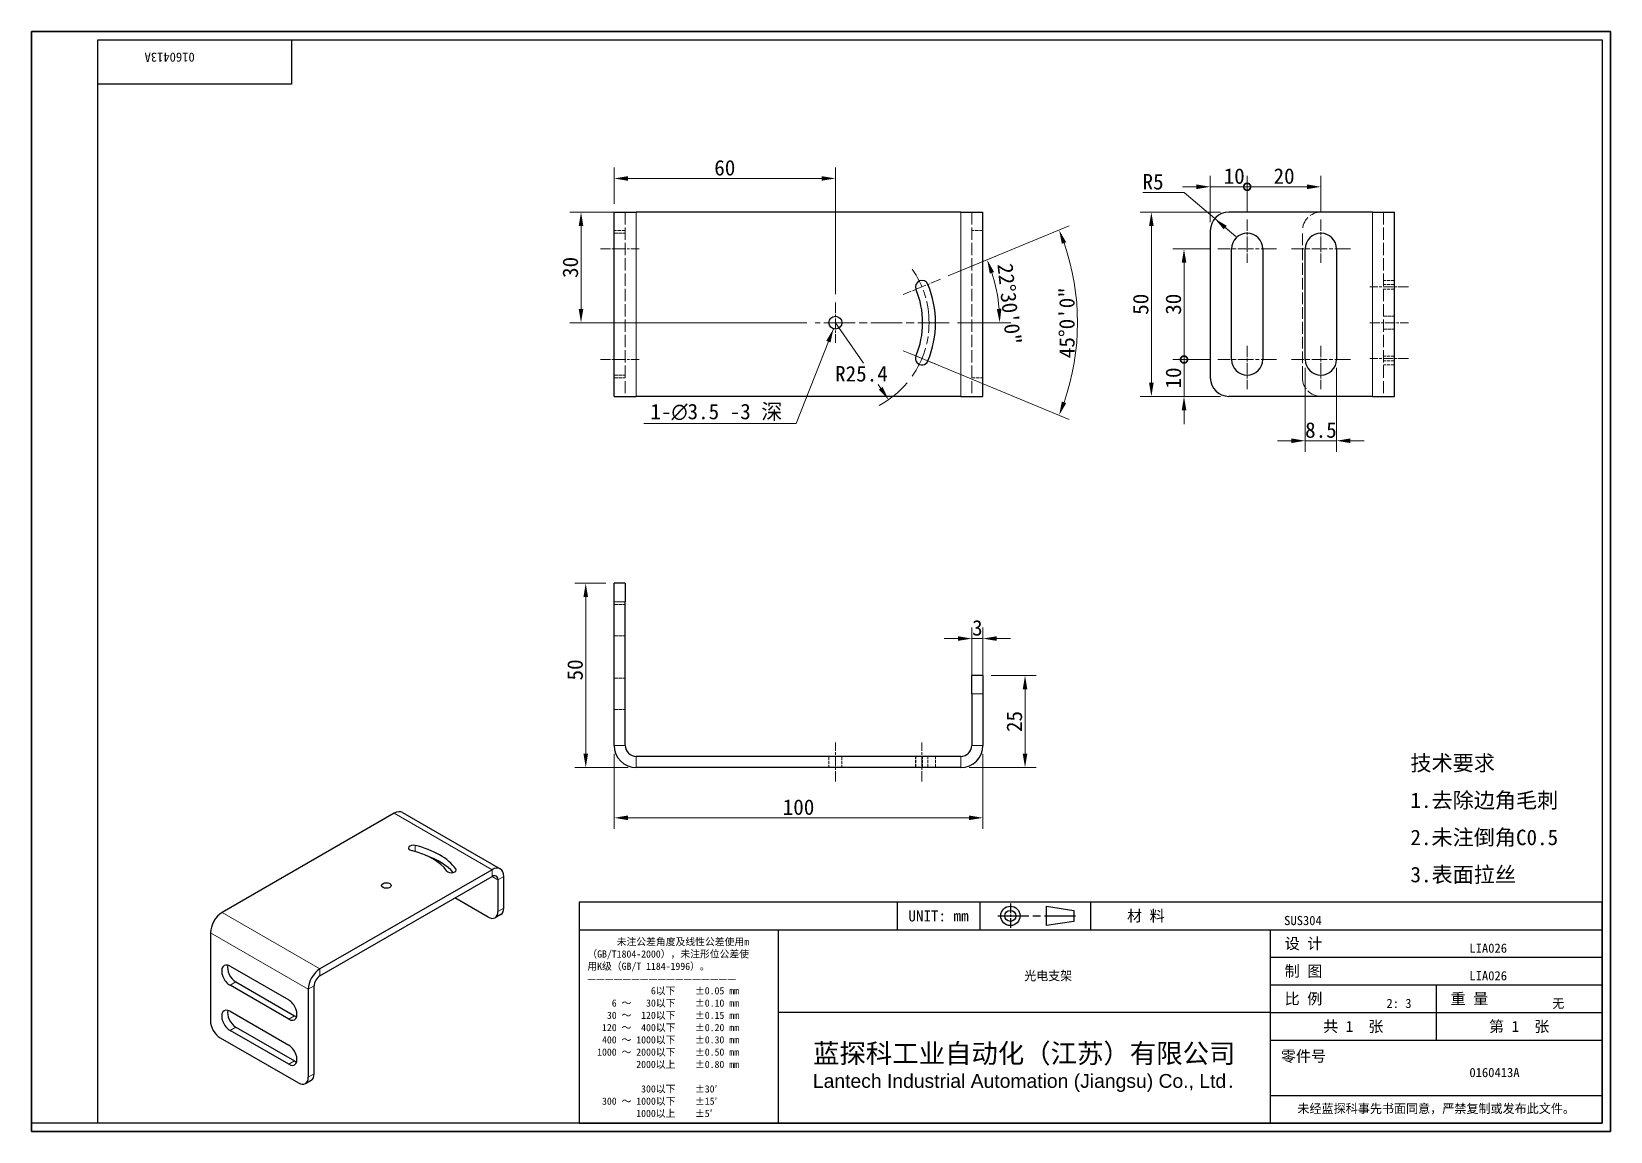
# Model space of a CAD drawing. Header units: millimetres. Extents: x 9 to 437, y 8 to 307.
import ezdxf
from ezdxf.enums import TextEntityAlignment as Align

# ---------------------------------------------------------------- set-up
doc = ezdxf.new("R2018")
doc.units = ezdxf.units.MM
doc.header["$LTSCALE"] = 1.5
doc.linetypes.add('CHAIN', pattern=[0.3543, 0.2362, -0.0295, 0.0591, -0.0295])
doc.linetypes.add('DASHED', pattern=[0.2067, 0.1654, -0.0413])
for name, color, linetype, lineweight in [('1', 7, 'Continuous', 18), ('可见 (ISO)', 7, 'Continuous', 25), ('可见窄的 (ISO)', 7, 'Continuous', 18), ('图框 (ISO)', 7, 'Continuous', 35), ('标题 (ISO)', 7, 'Continuous', 25)]:
    doc.layers.add(name, color=color, linetype=linetype, lineweight=lineweight)
for name, color, linetype, lineweight, true_color in [('中心标记 (ISO)', 1, 'CHAIN', 18, 0xff0000), ('中心线 (ISO)', 1, 'CHAIN', 18, 0xff0000), ('尺寸 (ISO)', 7, 'Continuous', 18, 0x008000), ('符号 (ISO)', 7, 'Continuous', 18, 0x008000), ('隐藏 (ISO)', 5, 'DASHED', 18, 0x0000ff), ('隐藏窄的 (ISO)', 5, 'DASHED', 18, 0x0000ff)]:
    doc.layers.add(name, color=color, linetype=linetype, lineweight=lineweight, true_color=true_color)
doc.styles.get("Standard").update_dxf_attribs({"font": 'simfang.ttf'})
doc.styles.add('文本样式164', font='SimSun.ttf')
doc.styles.add('最新国标', font='simfang.ttf')
doc.styles.add('注释文本 (ISO)', font='simfang.ttf')
doc.dimstyles.new('默认 (GB)', dxfattribs={"dimscale": 1.5, "dimtxt": 2.8, "dimasz": 2.5, "dimexe": 2, "dimexo": 1.5, "dimgap": 0.5, "dimtad": 1, "dimtoh": 1, "dimdsep": 46, "dimtxsty": '最新国标', "dimcen": 0.09, "dimdle": 10, "dimclrd": 256, "dimclre": 256, "dimclrt": 256, "dimaunit": 1, "dimadec": 3, "dimazin": 2, "dimtfac": 0.535714, "dimtdec": 3, "dimtmove": 0, "dimatfit": 3, "dimfxl": 0, "dimtolj": 1, "dimlwd": -1, "dimlwe": -1, "dimarcsym": 0})
doc.dimstyles.new('默认 (GB)$7', dxfattribs={"dimscale": 1.5, "dimtxt": 2.8, "dimasz": 2.5, "dimexe": 2, "dimexo": 1.5, "dimgap": 0.5, "dimtad": 1, "dimtoh": 1, "dimdsep": 46, "dimtxsty": '最新国标', "dimcen": 0.09, "dimdle": 10, "dimclrd": 256, "dimclre": 256, "dimclrt": 256, "dimaunit": 1, "dimadec": 3, "dimazin": 2, "dimtfac": 0.535714, "dimtdec": 3, "dimtmove": 0, "dimatfit": 3, "dimfxl": 0, "dimtolj": 1, "dimlwd": -1, "dimlwe": -1, "dimarcsym": 0})

# ---------------------------------------------------------------- blocks, each defined once
blk = doc.blocks.new('图框 最新国标')
at = {"layer": '图框 (ISO)'}
for p, q in [((6, 7), (6, 204.5)), ((6, 204.5), (291.5, 204.5)), ((291.5, 204.5), (291.5, 5.5)), ((6, 7), (6, 5.5)), ((6, 7), (6, 5.5)), ((291.5, 5.5), (6, 5.5))]:
    blk.add_line(p, q, dxfattribs=at)
at = {"layer": '图框 (ISO)', "color": 7, "linetype": 'Continuous', "lineweight": 25}
for p, q in [((18, 203), (290, 203)), ((18, 7), (18, 203)), ((18, 203), (290, 203)), ((53, 203), (53, 195)), ((290, 203), (290, 7)), ((290, 203), (290, 7)), ((53, 195), (18, 195)), ((290, 7), (6, 7)), ((290, 7), (18, 7))]:
    blk.add_line(p, q, dxfattribs=at)
at = {"layer": '图框 (ISO)', "lineweight": 30}
blk.add_attdef('零件代号', text='', height=2.5, rotation=180, dxfattribs=at).set_placement((35.5, 199), align=Align.MIDDLE_CENTER)
blk = doc.blocks.new('标题栏 最新国标')
at = {"layer": '标题 (ISO)'}
for p, q in [((381.98, -183.84), (196.98, -183.84)), ((196.98, -183.84), (196.98, -223.84)), ((254.48, -183.84), (254.48, -188.84)), ((269.48, -183.84), (269.48, -188.84)), ((281.48, -188.09), (281.48, -184.59)), ((281.48, -184.59), (286.48, -185.34)), ((286.48, -185.34), (286.48, -187.34)), ((289.48, -183.84), (289.48, -188.84)), ((381.98, -223.84), (381.98, -183.84)), ((383.48, -183.84), (383.48, -225.34)), ((286.48, -187.34), (281.48, -188.09)), ((196.98, -188.84), (381.98, -188.84)), ((232.98, -188.84), (232.98, -223.84)), ((321.98, -188.84), (321.98, -223.84)), ((321.98, -193.84), (381.98, -193.84)), ((321.98, -198.84), (381.98, -198.84)), ((351.98, -198.84), (351.98, -208.84)), ((321.98, -203.84), (232.98, -203.84)), ((321.98, -203.84), (381.98, -203.84)), ((321.98, -208.84), (381.98, -208.84)), ((321.98, -218.84), (381.98, -218.84)), ((196.98, -223.84), (381.98, -223.84)), ((383.48, -225.34), (196.98, -225.34))]:
    blk.add_line(p, q, dxfattribs=at)
at = {"layer": '标题 (ISO)', "linetype": 'CHAIN', "ltscale": 5.000333}
blk.add_line((274.98, -184.09), (274.98, -188.59), dxfattribs=at)
at = {"layer": '标题 (ISO)', "linetype": 'CHAIN', "ltscale": 15.834605}
blk.add_line((272.73, -186.34), (286.98, -186.34), dxfattribs=at)
at = {"layer": '标题 (ISO)'}
for radius in [1.75, 1]:
    blk.add_circle((274.98, -186.34), radius, dxfattribs=at)
at = {"layer": '1', "style": '文本样式164'}
for s, p in [('UNIT: mm', (261.98, -186.34)), ('材 料', (299.48, -186.34)), ('设 计', (327.98, -191.34)), ('制 图', (327.98, -196.34)), ('比 例', (327.98, -201.34)), ('重 量', (357.98, -201.34)), ('共 1  张', (336.98, -206.34)), ('第 1  张', (366.98, -206.34))]:
    blk.add_text(s, height=2, dxfattribs=at).set_placement(p, align=Align.MIDDLE_CENTER)
at = {"layer": '标题 (ISO)', "style": '注释文本 (ISO)'}
for s, insert, char_height, attachment_point, line_spacing_factor in [('\\fSimSun|b0|i0;{\\H1.3000;      未注公差角度及线性公差使用m\\P}\\fSimSun|b0|i0;{\\H1.3000;（GB/T1804-2000），未注形位公差使\\P}\\fSimSun|b0|i0;{\\H1.3000;用K级（GB/T 1184-1996）。\\P}\\fSimSun|b0|i0;{\\H1.3000;—————————————————\\P}\\fSimSun|b0|i0;{\\H1.3000;             6以下    ±0.05 mm\\P}\\fSimSun|b0|i0;{\\H1.3000;     6 ～   30以下    ±0.10 mm\\P}\\fSimSun|b0|i0;{\\H1.3000;    30 ～  120以下    ±0.15 mm\\P}\\fSimSun|b0|i0;{\\H1.3000;   120 ～  400以下    ±0.20 mm\\P}\\fSimSun|b0|i0;{\\H1.3000;   400 ～ 1000以下    ±0.30 mm\\P}\\fSimSun|b0|i0;{\\H1.3000;  1000 ～ 2000以下    ±0.50 mm\\P}\\fSimSun|b0|i0;{\\H1.3000;          2000以上    ±0.80 mm\\P}\\fSimSun|b0|i0;{\\H1.3000;\\P}\\fSimSun|b0|i0;{\\H1.3000;           300以下    ±30′\\P}\\fSimSun|b0|i0;{\\H1.3000;   300 ～ 1000以下    ±15′\\P}\\fSimSun|b0|i0;{\\H1.3000;          1000以上    ±5′}', (198.48, -206.63), 1.3, 4, 1.023913), ('\\pxsm0.94;\\fMicrosoft YaHei|b0|i0;{\\H3.5000;蓝探科工业自动化（江苏）有限公司\\P}\\fArial|b0|i0;{\\H2.5000;Lantech Industrial Automation (Jiangsu) Co., Ltd}\\fFangSong|b0|i0;{\\H2.5000;.}', (277.48, -213.84), 2, 5, 0.978695)]:
    blk.add_mtext(s, dxfattribs=dict(at, insert=insert, char_height=char_height, attachment_point=attachment_point, line_spacing_factor=line_spacing_factor))
at = {"layer": '标题 (ISO)', "attachment_point": 5, "style": '注释文本 (ISO)'}
for s, insert, char_height in [('\\fFangSong|b0|i0;零件号', (327.98, -211.84), 2), ('\\fSimSun|b0|i0;{\\H1.6000;未经蓝探科事先书面同意，严禁复制或发布此文件。}', (351.98, -221.34), 1.6)]:
    blk.add_mtext(s, dxfattribs=dict(at, insert=insert, char_height=char_height))
at = {"layer": '标题 (ISO)', "lineweight": 30, "flags": 104}
for tag, height, p in [('材料', 2, (324.48, -186.34)), ('设计人', 2, (357.98, -191.34)), ('库存编号', 3.5, (277.48, -196.34)), ('设计人', 2, (357.98, -196.34)), ('视图比例', 2, (342.98, -201.34)), ('质量\\P3;', 2, (372.98, -201.34)), ('零件代号', 3.5, (357.98, -213.84))]:
    blk.add_attdef(tag, text='', height=height, dxfattribs=at).set_placement(p, align=Align.MIDDLE_CENTER)
blk = doc.blocks.new('*D5')
at = {"layer": 'Defpoints', "color": 0, "transparency": 16777216}
for p in [(167.03, 113.01), (267.03, 113.01), (267.03, 93.36)]:
    blk.add_point(p, dxfattribs=at)
at = {"layer": '尺寸 (ISO)', "color": 116, "true_color": 0x00803f, "transparency": 16777216}
for p, q in [((167.03, 110.76), (167.03, 90.36)), ((267.03, 110.76), (267.03, 90.36)), ((170.78, 93.36), (263.28, 93.36))]:
    blk.add_line(p, q, dxfattribs=at)
for points in [[(170.78, 93.99), (170.78, 92.74), (167.03, 93.36)], [(263.28, 93.99), (263.28, 92.74), (267.03, 93.36)]]:
    blk.add_solid(points, dxfattribs=at)
at = {"layer": '尺寸 (ISO)', "transparency": 16777216, "insert": (217.03, 96.24), "char_height": 4.2, "attachment_point": 5, "style": '最新国标'}
blk.add_mtext('\\A1;100', dxfattribs=at)
blk = doc.blocks.new('*D6')
at = {"layer": 'Defpoints', "color": 0, "transparency": 16777216}
for p in [(159.31, 157.01), (167.03, 157.01), (173.03, 107.01)]:
    blk.add_point(p, dxfattribs=at)
at = {"layer": '尺寸 (ISO)', "color": 116, "true_color": 0x00803f, "transparency": 16777216}
for p, q in [((164.78, 157.01), (156.31, 157.01)), ((159.31, 110.76), (159.31, 153.26)), ((170.78, 107.01), (156.31, 107.01))]:
    blk.add_line(p, q, dxfattribs=at)
for points in [[(158.69, 153.26), (159.94, 153.26), (159.31, 157.01)], [(158.69, 110.76), (159.94, 110.76), (159.31, 107.01)]]:
    blk.add_solid(points, dxfattribs=at)
at = {"layer": '尺寸 (ISO)', "transparency": 16777216, "insert": (156.44, 133.51), "char_height": 4.2, "attachment_point": 5, "rotation": 90, "style": '最新国标'}
blk.add_mtext('\\A1;50', dxfattribs=at)
blk = doc.blocks.new('*D7')
at = {"layer": 'Defpoints', "color": 0, "transparency": 16777216}
for p in [(267.03, 132.01), (261.03, 107.01), (278.47, 107.01)]:
    blk.add_point(p, dxfattribs=at)
at = {"layer": '尺寸 (ISO)', "color": 116, "true_color": 0x00803f, "transparency": 16777216}
for p, q in [((269.28, 132.01), (281.47, 132.01)), ((278.47, 128.26), (278.47, 110.76)), ((263.28, 107.01), (281.47, 107.01))]:
    blk.add_line(p, q, dxfattribs=at)
for points in [[(277.84, 128.26), (279.09, 128.26), (278.47, 132.01)], [(277.84, 110.76), (279.09, 110.76), (278.47, 107.01)]]:
    blk.add_solid(points, dxfattribs=at)
at = {"layer": '尺寸 (ISO)', "transparency": 16777216, "insert": (275.59, 119.51), "char_height": 4.2, "attachment_point": 5, "rotation": 90, "style": '最新国标'}
blk.add_mtext('\\A1;25', dxfattribs=at)
blk = doc.blocks.new('*D8')
at = {"layer": 'Defpoints', "color": 0, "transparency": 16777216}
for p in [(267.03, 142.01), (264.03, 127.01), (267.03, 127.01)]:
    blk.add_point(p, dxfattribs=at)
at = {"layer": '尺寸 (ISO)', "color": 116, "true_color": 0x00803f, "transparency": 16777216}
for p, q in [((260.28, 142.01), (256.53, 142.01)), ((264.03, 129.26), (264.03, 145.01)), ((264.03, 142.01), (267.03, 142.01)), ((267.03, 129.26), (267.03, 145.01)), ((270.78, 142.01), (274.53, 142.01))]:
    blk.add_line(p, q, dxfattribs=at)
for points in [[(260.28, 142.64), (260.28, 141.39), (264.03, 142.01)], [(270.78, 142.64), (270.78, 141.39), (267.03, 142.01)]]:
    blk.add_solid(points, dxfattribs=at)
at = {"layer": '尺寸 (ISO)', "transparency": 16777216, "insert": (265.53, 144.89), "char_height": 4.2, "attachment_point": 5, "style": '最新国标'}
blk.add_mtext('\\A1;3', dxfattribs=at)
blk = doc.blocks.new('*D9')
at = {"layer": 'Defpoints', "color": 0, "transparency": 16777216}
for p in [(312.73, 257.74), (333.72, 257.74), (333.72, 207.74)]:
    blk.add_point(p, dxfattribs=at)
at = {"layer": '尺寸 (ISO)', "color": 116, "true_color": 0x00803f, "transparency": 16777216}
for p, q in [((331.47, 257.74), (309.73, 257.74)), ((312.73, 211.49), (312.73, 253.99)), ((331.47, 207.74), (309.73, 207.74))]:
    blk.add_line(p, q, dxfattribs=at)
for points in [[(312.11, 253.99), (313.36, 253.99), (312.73, 257.74)], [(312.11, 211.49), (313.36, 211.49), (312.73, 207.74)]]:
    blk.add_solid(points, dxfattribs=at)
at = {"layer": '尺寸 (ISO)', "transparency": 16777216, "insert": (309.86, 232.74), "char_height": 4.2, "attachment_point": 5, "rotation": 90, "style": '最新国标'}
blk.add_mtext('\\A1;50', dxfattribs=at)
blk = doc.blocks.new('_DotSmall')
at = {"color": 0, "linetype": 'ByBlock', "const_width": 0.5}
blk.add_lwpolyline([(-0.0625, 0, 1), (0.0625, 0, 1)], format="xyb", close=True, dxfattribs=at)
blk = doc.blocks.new('*D10')
at = {"layer": 'Defpoints', "color": 0, "transparency": 16777216}
for p in [(321.59, 217.74), (330.72, 217.74), (333.72, 207.74)]:
    blk.add_point(p, dxfattribs=at)
at = {"layer": '尺寸 (ISO)', "color": 116, "true_color": 0x00803f, "transparency": 16777216}
for p, q in [((328.47, 217.74), (318.59, 217.74)), ((321.59, 211.49), (321.59, 217.74)), ((321.59, 207.74), (321.59, 211.49)), ((331.47, 207.74), (318.59, 207.74)), ((321.59, 203.99), (321.59, 200.24))]:
    blk.add_line(p, q, dxfattribs=at)
blk.add_solid([(320.97, 203.99), (322.22, 203.99), (321.59, 207.74)], dxfattribs=at)
at = {"layer": '尺寸 (ISO)', "color": 116, "true_color": 0x00803f, "transparency": 16777216, "xscale": 3.75, "yscale": 3.75, "zscale": 3.75, "rotation": 270}
blk.add_blockref('_DotSmall', (321.59, 217.74), dxfattribs=at)
at = {"layer": '尺寸 (ISO)', "transparency": 16777216, "insert": (318.72, 212.73), "char_height": 4.2, "attachment_point": 5, "rotation": 90, "style": '最新国标'}
blk.add_mtext('\\A1;10', dxfattribs=at)
blk = doc.blocks.new('*D12')
at = {"layer": 'Defpoints', "color": 0, "transparency": 16777216}
for p in [(321.59, 247.74), (330.72, 247.74), (330.72, 217.74)]:
    blk.add_point(p, dxfattribs=at)
at = {"layer": '尺寸 (ISO)', "color": 116, "true_color": 0x00803f, "transparency": 16777216}
for p, q in [((328.47, 247.74), (318.59, 247.74)), ((321.59, 217.74), (321.59, 243.99)), ((328.47, 217.74), (318.59, 217.74))]:
    blk.add_line(p, q, dxfattribs=at)
blk.add_solid([(320.97, 243.99), (322.22, 243.99), (321.59, 247.74)], dxfattribs=at)
at = {"layer": '尺寸 (ISO)', "color": 116, "true_color": 0x00803f, "transparency": 16777216, "xscale": 3.75, "yscale": 3.75, "zscale": 3.75, "rotation": 270}
blk.add_blockref('_DotSmall', (321.59, 217.74), dxfattribs=at)
at = {"layer": '尺寸 (ISO)', "transparency": 16777216, "insert": (318.72, 232.74), "char_height": 4.2, "attachment_point": 5, "rotation": 90, "style": '最新国标'}
blk.add_mtext('\\A1;30', dxfattribs=at)
blk = doc.blocks.new('*D13')
at = {"layer": 'Defpoints', "color": 0, "transparency": 16777216}
for p in [(338.72, 264.62), (328.72, 252.74), (338.72, 255.74)]:
    blk.add_point(p, dxfattribs=at)
at = {"layer": '尺寸 (ISO)', "color": 116, "true_color": 0x00803f, "transparency": 16777216}
for p, q in [((328.72, 254.99), (328.72, 267.62)), ((338.72, 257.99), (338.72, 267.62)), ((324.97, 264.62), (321.22, 264.62)), ((328.72, 264.62), (332.47, 264.62)), ((332.47, 264.62), (338.72, 264.62))]:
    blk.add_line(p, q, dxfattribs=at)
blk.add_solid([(324.97, 265.25), (324.97, 264), (328.72, 264.62)], dxfattribs=at)
at = {"layer": '尺寸 (ISO)', "color": 116, "true_color": 0x00803f, "transparency": 16777216, "xscale": 3.75, "yscale": 3.75, "zscale": 3.75, "rotation": 180}
blk.add_blockref('_DotSmall', (338.72, 264.62), dxfattribs=at)
at = {"layer": '尺寸 (ISO)', "transparency": 16777216, "insert": (335.2, 267.5), "char_height": 4.2, "attachment_point": 5, "style": '最新国标'}
blk.add_mtext('\\A1;10', dxfattribs=at)
blk = doc.blocks.new('*D14')
at = {"layer": 'Defpoints', "color": 0, "transparency": 16777216}
for p in [(358.72, 264.62), (338.72, 255.74), (358.72, 255.74)]:
    blk.add_point(p, dxfattribs=at)
at = {"layer": '尺寸 (ISO)', "color": 116, "true_color": 0x00803f, "transparency": 16777216}
for p, q in [((338.72, 257.99), (338.72, 267.62)), ((358.72, 257.99), (358.72, 267.62)), ((338.72, 264.62), (354.97, 264.62))]:
    blk.add_line(p, q, dxfattribs=at)
blk.add_solid([(354.97, 265.25), (354.97, 264), (358.72, 264.62)], dxfattribs=at)
at = {"layer": '尺寸 (ISO)', "color": 116, "true_color": 0x00803f, "transparency": 16777216, "xscale": 3.75, "yscale": 3.75, "zscale": 3.75, "rotation": 180}
blk.add_blockref('_DotSmall', (338.72, 264.62), dxfattribs=at)
at = {"layer": '尺寸 (ISO)', "transparency": 16777216, "insert": (348.73, 267.5), "char_height": 4.2, "attachment_point": 5, "style": '最新国标'}
blk.add_mtext('\\A1;20', dxfattribs=at)
blk = doc.blocks.new('*D15')
at = {"layer": 'Defpoints', "color": 0, "transparency": 16777216}
for p in [(354.47, 217.74), (362.97, 217.74), (362.97, 195.7)]:
    blk.add_point(p, dxfattribs=at)
at = {"layer": '尺寸 (ISO)', "color": 116, "true_color": 0x00803f, "transparency": 16777216}
for p, q in [((354.47, 215.49), (354.47, 192.7)), ((362.97, 215.49), (362.97, 192.7)), ((350.72, 195.7), (346.97, 195.7)), ((354.47, 195.7), (362.97, 195.7)), ((366.72, 195.7), (370.47, 195.7))]:
    blk.add_line(p, q, dxfattribs=at)
for points in [[(350.72, 196.32), (350.72, 195.07), (354.47, 195.7)], [(366.72, 196.32), (366.72, 195.07), (362.97, 195.7)]]:
    blk.add_solid(points, dxfattribs=at)
at = {"layer": '尺寸 (ISO)', "transparency": 16777216, "insert": (358.72, 198.58), "char_height": 4.2, "attachment_point": 5, "style": '最新国标'}
blk.add_mtext('\\A1;8.5', dxfattribs=at)
blk = doc.blocks.new('*D16')
at = {"layer": 'Defpoints', "color": 0, "transparency": 16777216}
for p in [(227.03, 266.88), (167.03, 257.74), (227.03, 233.24)]:
    blk.add_point(p, dxfattribs=at)
at = {"layer": '尺寸 (ISO)', "color": 116, "true_color": 0x00803f, "transparency": 16777216}
for p, q in [((167.03, 259.99), (167.03, 269.88)), ((227.03, 235.49), (227.03, 269.88)), ((170.78, 266.88), (223.28, 266.88))]:
    blk.add_line(p, q, dxfattribs=at)
for points in [[(170.78, 267.51), (170.78, 266.26), (167.03, 266.88)], [(223.28, 267.51), (223.28, 266.26), (227.03, 266.88)]]:
    blk.add_solid(points, dxfattribs=at)
at = {"layer": '尺寸 (ISO)', "transparency": 16777216, "insert": (197.03, 269.76), "char_height": 4.2, "attachment_point": 5, "style": '最新国标'}
blk.add_mtext('\\A1;60', dxfattribs=at)
blk = doc.blocks.new('*D17')
at = {"layer": 'Defpoints', "color": 0, "transparency": 16777216}
for p in [(255.58, 239.57), (227.03, 227.74), (245.42, 220.13), (292.15, 219.17)]:
    blk.add_point(p, dxfattribs=at)
at = {"layer": '尺寸 (ISO)', "color": 116, "true_color": 0x00803f, "transparency": 16777216}
for p, q in [((257.66, 240.43), (290.48, 254.02)), ((247.5, 219.27), (290.48, 201.46))]:
    blk.add_line(p, q, dxfattribs=at)
blk.add_arc((227.03, 227.74), 65.68, 340.772, 19.228, dxfattribs=at)
for points in [[(288.46, 249.15), (289.63, 249.59), (287.71, 252.88)], [(289.63, 205.89), (288.46, 206.34), (287.71, 202.61)]]:
    blk.add_solid(points, dxfattribs=at)
at = {"layer": '尺寸 (ISO)', "transparency": 16777216, "insert": (289.84, 227.74), "char_height": 4.2, "attachment_point": 5, "rotation": 90, "style": '最新国标'}
blk.add_mtext('\\A1;45°0\'0"', dxfattribs=at)
blk = doc.blocks.new('*D18')
at = {"layer": 'Defpoints', "color": 0, "transparency": 16777216}
for p in [(158.03, 257.74), (173.03, 257.74), (221.53, 227.74)]:
    blk.add_point(p, dxfattribs=at)
at = {"layer": '尺寸 (ISO)', "color": 116, "true_color": 0x00803f, "transparency": 16777216}
for p, q in [((170.78, 257.74), (155.03, 257.74)), ((158.03, 231.49), (158.03, 253.99)), ((219.28, 227.74), (155.03, 227.74))]:
    blk.add_line(p, q, dxfattribs=at)
for points in [[(157.41, 253.99), (158.66, 253.99), (158.03, 257.74)], [(157.41, 231.49), (158.66, 231.49), (158.03, 227.74)]]:
    blk.add_solid(points, dxfattribs=at)
at = {"layer": '尺寸 (ISO)', "transparency": 16777216, "insert": (155.16, 242.74), "char_height": 4.2, "attachment_point": 5, "rotation": 90, "style": '最新国标'}
blk.add_mtext('\\A1;30', dxfattribs=at)
blk = doc.blocks.new('*D19')
at = {"layer": 'Defpoints', "color": 0, "transparency": 16777216}
for p in [(227.03, 227.74), (241.46, 206.83)]:
    blk.add_point(p, dxfattribs=at)
at = {"layer": '尺寸 (ISO)', "color": 116, "true_color": 0x00803f, "transparency": 16777216}
for p, q in [((227.03, 227.74), (234.62, 216.74)), ((239.33, 209.92), (238.61, 210.97))]:
    blk.add_line(p, q, dxfattribs=at)
blk.add_arc((227.03, 227.74), 25.4, 297.8311, 320.018, dxfattribs=at)
blk.add_solid([(239.84, 210.28), (238.81, 209.57), (241.46, 206.83)], dxfattribs=at)
at = {"layer": '尺寸 (ISO)', "transparency": 16777216, "insert": (234.09, 213.85), "char_height": 4.2, "attachment_point": 5, "style": '最新国标'}
blk.add_mtext('\\A1;R25.4', dxfattribs=at)
blk = doc.blocks.new('*D20')
at = {"layer": 'Defpoints', "color": 0, "transparency": 16777216}
for p in [(255.58, 239.57), (270.08, 239.28), (227.03, 227.74), (257.92, 227.74)]:
    blk.add_point(p, dxfattribs=at)
at = {"layer": '尺寸 (ISO)', "color": 116, "true_color": 0x00803f, "transparency": 16777216}
for p, q in [((257.66, 240.43), (270.98, 245.94)), ((260.17, 227.74), (274.6, 227.74))]:
    blk.add_line(p, q, dxfattribs=at)
blk.add_arc((227.03, 227.74), 44.56, 4.823, 17.677, dxfattribs=at)
for points in [[(268.91, 241.06), (270.08, 241.49), (268.2, 244.8)], [(272.06, 231.52), (270.81, 231.46), (271.6, 227.74)]]:
    blk.add_solid(points, dxfattribs=at)
at = {"layer": '尺寸 (ISO)', "transparency": 16777216, "insert": (274.2, 232.81), "char_height": 4.2, "attachment_point": 5, "rotation": 276.1351, "style": '最新国标'}
blk.add_mtext('\\A1;22°30\'0"', dxfattribs=at)
blk = doc.blocks.new('*D21')
at = {"layer": 'Defpoints', "color": 0, "transparency": 16777216}
for p in [(329.91, 255.99), (333.72, 252.74)]:
    blk.add_point(p, dxfattribs=at)
at = {"layer": '尺寸 (ISO)', "color": 116, "true_color": 0x00803f, "transparency": 16777216}
for p, q in [((310.41, 263.08), (321.59, 263.08)), ((321.59, 263.08), (327.06, 258.42)), ((329.91, 255.99), (327.06, 258.42)), ((333.72, 252.74), (329.91, 255.99)), ((332.77, 253.55), (335.62, 251.12))]:
    blk.add_line(p, q, dxfattribs=at)
blk.add_solid([(333.17, 254.03), (332.36, 253.08), (329.91, 255.99)], dxfattribs=at)
at = {"layer": '尺寸 (ISO)', "transparency": 16777216, "insert": (313.2, 265.96), "char_height": 4.2, "attachment_point": 5, "style": '最新国标'}
blk.add_mtext('\\A1;R5', dxfattribs=at)

msp = doc.modelspace()

# ---------------------------------------------------------------- linework, layer by layer
at = {"layer": '中心标记 (ISO)', "ltscale": 8.704358}
for p, q in [((338.719, 255.7424), (338.719, 243.9924)), ((358.719, 255.7424), (358.719, 243.9924)), ((338.719, 221.4924), (338.719, 209.7424)), ((358.719, 221.4924), (358.719, 209.7424))]:
    msp.add_line(p, q, dxfattribs=at)
at = {"layer": '中心标记 (ISO)', "ltscale": 11.852779}
for p, q in [((346.719, 247.7424), (330.719, 247.7424)), ((366.719, 247.7424), (350.719, 247.7424)), ((346.719, 217.7424), (330.719, 217.7424)), ((366.719, 217.7424), (350.719, 217.7424))]:
    msp.add_line(p, q, dxfattribs=at)
at = {"layer": '中心标记 (ISO)', "ltscale": 8.148754}
for p, q in [((255.5824, 239.5673), (245.4198, 235.3578)), ((227.0346, 233.2424), (227.0346, 222.2424)), ((245.4198, 220.127), (255.5824, 215.9175))]:
    msp.add_line(p, q, dxfattribs=at)
at = {"layer": '中心标记 (ISO)', "ltscale": 23.990969}
msp.add_line((257.9187, 227.7424), (221.5346, 227.7424), dxfattribs=at)
at = {"layer": '中心线 (ISO)', "ltscale": 7.778352}
for p, q in [((163.2846, 247.7424), (173.7846, 247.7424)), ((382.469, 237.4626), (371.969, 237.4626)), ((371.969, 227.7424), (382.469, 227.7424)), ((163.2846, 217.7424), (173.7846, 217.7424)), ((382.469, 218.0222), (371.969, 218.0222)), ((227.0346, 103.2643), (227.0346, 113.7643)), ((250.5011, 103.2643), (250.5011, 113.7643))]:
    msp.add_line(p, q, dxfattribs=at)
at = {"layer": '中心线 (ISO)', "ltscale": 23.990969}
msp.add_arc((227.0346, 227.7424), 25.4, 325.093434, 34.906566, dxfattribs=at)
at = {"layer": '可见 (ISO)'}
for p, q in [((167.0346, 207.7424), (167.0346, 257.7424)), ((167.0346, 257.7424), (173.0346, 257.7424)), ((261.0346, 257.7424), (173.0346, 257.7424)), ((261.0346, 257.7424), (267.0346, 257.7424)), ((267.0346, 207.7424), (267.0346, 257.7424)), ((372.719, 257.7424), (333.719, 257.7424)), ((372.719, 257.7424), (378.719, 257.7424)), ((378.719, 207.7424), (378.719, 257.7424)), ((328.719, 252.7424), (328.719, 212.7424)), ((334.469, 217.7424), (334.469, 247.7424)), ((342.969, 247.7424), (342.969, 217.7424)), ((354.469, 217.7424), (354.469, 247.7424)), ((362.969, 247.7424), (362.969, 217.7424)), ((167.0346, 207.7424), (173.0346, 207.7424)), ((261.0346, 207.7424), (173.0346, 207.7424)), ((261.0346, 207.7424), (267.0346, 207.7424)), ((372.719, 207.7424), (333.719, 207.7424)), ((372.719, 207.7424), (378.719, 207.7424)), ((170.0346, 157.0143), (167.0346, 157.0143)), ((167.0346, 152.0143), (167.0346, 157.0143)), ((170.0346, 157.0143), (170.0346, 152.0143)), ((167.0346, 113.0143), (167.0346, 152.0143)), ((170.0346, 113.0143), (170.0346, 152.0143)), ((264.0346, 127.0143), (264.0346, 132.0143)), ((267.0346, 132.0143), (264.0346, 132.0143)), ((267.0346, 132.0143), (267.0346, 127.0143)), ((264.0346, 127.0143), (264.0346, 113.0143)), ((267.0346, 127.0143), (267.0346, 113.0143)), ((261.0346, 110.0143), (173.0346, 110.0143)), ((261.0346, 107.0143), (173.0346, 107.0143)), ((107.3737, 94.5995), (60.7047, 67.6552)), ((109.6237, 94.8224), (136.1402, 79.5131)), ((133.8902, 79.2902), (87.2212, 52.3458)), ((87.2212, 50.5087), (133.8902, 77.4531)), ((137.0722, 68.8799), (137.0722, 77.4531)), ((135.4812, 76.5346), (135.4812, 67.9613)), ((132.8296, 66.4304), (123.8139, 71.6356)), ((136.2955, 67.1632), (134.7046, 66.2447)), ((57.5227, 62.1438), (57.5227, 38.2613)), ((62.826, 53.1113), (78.7359, 43.9257)), ((78.7359, 38.7206), (62.826, 47.9061)), ((64.417, 48.8247), (80.3269, 39.6391)), ((85.6302, 23.8705), (85.6302, 47.7531)), ((84.0392, 46.8345), (84.0392, 22.952)), ((62.826, 40.8639), (78.7359, 31.6783)), ((78.7359, 26.4731), (62.826, 35.6587)), ((64.417, 36.5773), (80.3269, 27.3917)), ((60.1743, 33.6685), (81.3875, 21.421)), ((83.2625, 21.2353), (84.8535, 22.1539))]:
    msp.add_line(p, q, dxfattribs=at)
msp.add_circle((227.0346, 227.7424), 1.75, dxfattribs=at)
for centre, radius, start, end in [((333.719, 252.7424), 5, 90, 180), ((338.719, 247.7424), 4.25, 0, 180), ((358.719, 247.7424), 4.25, 0, 180), ((250.5011, 237.4626), 1.75, 22.5, 202.5), ((227.0346, 227.7424), 23.65, 337.5, 22.5), ((227.0346, 227.7424), 27.15, 337.5, 22.5), ((250.5011, 218.0222), 1.75, 157.5, 337.5), ((338.719, 217.7424), 4.25, 180, 0), ((358.719, 217.7424), 4.25, 180, 0), ((333.719, 212.7424), 5, 180, 270), ((173.0346, 113.0143), 6, 180, 270), ((173.0346, 113.0143), 3, 180, 270), ((261.0346, 113.0143), 6, 270, 0), ((261.0346, 113.0143), 3, 270, 0)]:
    msp.add_arc(centre, radius, start, end, dxfattribs=at)
for centre, major_axis, start_param, end_param in [((107.3737, 90.9253), (2.25, 3.8971), 0, 0.78539816), ((112.5425, 85.1649), (-1.3125, 0), 4.3196899, 7.46128255), ((105.2524, 75.0036), (20.3625, 0), 0.39269908, 1.17809725), ((105.2524, 75.0036), (17.7375, 0), 0.39269908, 1.17809725), ((105.2524, 73.1665), (-20.3625, 0), 3.61430843, 4.15742074), ((122.8523, 79.2126), (1.3125, 0), 3.53429174, 6.67588439), ((133.8902, 75.616), (2.25, 3.8971), 5.49778714, 7.06858347), ((133.8902, 75.616), (1.125, 1.9486), 5.49778714, 7.06858347), ((134.4205, 70.4108), (1.875, -3.2476), 0, 0.78539816), ((60.7047, 63.9809), (-2.25, -3.8971), 3.92699082, 5.49778714), ((132.8296, 69.4923), (1.875, -3.2476), 5.49778714, 7.06858347), ((62.826, 50.5087), (-1.5937, 2.7605), 5.49778714, 8.6393798), ((64.417, 51.4273), (1.5938, -2.7605), 3.66419198, 5.49778714), ((87.2212, 48.6716), (-2.25, -3.8971), 3.92699082, 5.49778714), ((87.2212, 48.6716), (1.125, 1.9486), 0.78539816, 2.35619449), ((78.7359, 41.3231), (1.5937, -2.7605), 5.49778714, 8.6393798), ((62.826, 38.2613), (-1.5937, 2.7605), 5.49778714, 8.6393798), ((64.417, 39.1798), (1.5938, -2.7605), 3.66419198, 5.49778714), ((80.3269, 42.2417), (1.5938, -2.7605), 5.49778714, 5.76058598), ((60.1743, 36.7304), (-1.875, 3.2476), 0.78539816, 2.35619449), ((78.7359, 29.0757), (1.5937, -2.7605), 5.49778714, 8.6393798), ((80.3269, 29.9943), (1.5938, -2.7605), 5.49778714, 5.76058598), ((81.3875, 24.4829), (1.875, -3.2476), 5.49778714, 7.06858347), ((82.9785, 25.4015), (1.875, -3.2476), 0, 0.78539816)]:
    msp.add_ellipse(centre, major_axis=major_axis, ratio=0.57735027, start_param=start_param, end_param=end_param, dxfattribs=at)
msp.add_ellipse((105.2524, 75.0036), major_axis=(1.3125, 0), ratio=0.57735027, dxfattribs=at)
at = {"layer": '可见窄的 (ISO)'}
for p, q in [((173.0346, 207.7424), (173.0346, 257.7424)), ((261.0346, 207.7424), (261.0346, 257.7424)), ((372.719, 207.7424), (372.719, 257.7424)), ((167.0346, 152.0143), (170.0346, 152.0143)), ((264.0346, 127.0143), (267.0346, 127.0143)), ((167.0346, 113.0143), (170.0346, 113.0143)), ((267.0346, 113.0143), (264.0346, 113.0143)), ((173.0346, 107.0143), (173.0346, 110.0143)), ((261.0346, 107.0143), (261.0346, 110.0143)), ((133.8902, 79.2902), (107.3737, 94.5995)), ((113.0448, 85.865), (113.0448, 84.2032)), ((124.0649, 79.5026), (124.0649, 78.9226)), ((133.8902, 77.4531), (133.8902, 79.2902)), ((133.8902, 77.4531), (135.4812, 76.5346)), ((135.4812, 76.5346), (137.0722, 77.4531)), ((137.0722, 68.8799), (135.4812, 67.9613)), ((87.2212, 52.3458), (60.7047, 67.6552)), ((84.0392, 46.8345), (57.5227, 62.1438)), ((87.2212, 50.5087), (87.2212, 52.3458)), ((62.826, 47.9061), (64.417, 48.8247)), ((85.6302, 47.7531), (84.0392, 46.8345)), ((78.7359, 38.7206), (80.3269, 39.6391)), ((62.826, 35.6587), (64.417, 36.5773)), ((78.7359, 26.4731), (80.3269, 27.3917)), ((85.6302, 23.8705), (84.0392, 22.952))]:
    msp.add_line(p, q, dxfattribs=at)
at = {"layer": '隐藏 (ISO)', "ltscale": 13.438693}
for p, q in [((170.0346, 257.7424), (170.0346, 207.7424)), ((264.0346, 257.7424), (264.0346, 207.7424)), ((375.719, 257.7424), (375.719, 207.7424))]:
    msp.add_line(p, q, dxfattribs=at)
at = {"layer": '隐藏 (ISO)', "ltscale": 12.901145}
msp.add_line((353.719, 212.7424), (353.719, 252.7424), dxfattribs=at)
at = {"layer": '隐藏 (ISO)', "ltscale": 3.809293}
for p, q in [((167.0346, 251.9924), (170.0346, 251.9924)), ((378.719, 239.2126), (375.719, 239.2126)), ((375.719, 229.4924), (378.719, 229.4924)), ((375.719, 225.9924), (378.719, 225.9924)), ((378.719, 216.2722), (375.719, 216.2722)), ((167.0346, 213.4924), (170.0346, 213.4924)), ((167.0346, 151.2643), (170.0346, 151.2643)), ((167.0346, 142.7643), (170.0346, 142.7643)), ((167.0346, 131.2643), (170.0346, 131.2643)), ((167.0346, 122.7643), (170.0346, 122.7643)), ((225.2846, 110.0143), (225.2846, 107.0143)), ((228.7846, 110.0143), (228.7846, 107.0143)), ((248.7511, 107.0143), (248.7511, 110.0143)), ((250.6846, 107.0143), (250.6846, 110.0143)), ((254.1846, 107.0143), (254.1846, 110.0143))]:
    msp.add_line(p, q, dxfattribs=at)
at = {"layer": '隐藏 (ISO)', "ltscale": 12.665669}
for centre, start, end in [((358.719, 252.7424), 90, 180), ((358.719, 212.7424), 180, 270)]:
    msp.add_arc(centre, 5, start, end, dxfattribs=at)
at = {"layer": '隐藏窄的 (ISO)', "ltscale": 3.809293}
for p, q in [((170.0346, 252.7424), (167.0346, 252.7424)), ((267.0346, 252.7424), (264.0346, 252.7424)), ((167.0346, 247.7424), (170.0346, 247.7424)), ((378.719, 238.1323), (375.719, 238.1323)), ((378.719, 236.7929), (375.719, 236.7929)), ((378.719, 218.6919), (375.719, 218.6919)), ((167.0346, 217.7424), (170.0346, 217.7424)), ((378.719, 217.3525), (375.719, 217.3525)), ((167.0346, 212.7424), (170.0346, 212.7424)), ((264.0346, 212.7424), (267.0346, 212.7424)), ((248.8843, 107.0143), (248.8843, 110.0143)), ((252.1179, 107.0143), (252.1179, 110.0143))]:
    msp.add_line(p, q, dxfattribs=at)

# ---------------------------------------------------------------- block references
ref = msp.add_blockref('图框 最新国标', (0, 0), dxfattribs=dict(xscale=1.5, yscale=1.5, zscale=1.5))
lines = msp.add_mtext('0160413A', dxfattribs={"layer": '图框 (ISO)', "insert": (53.25, 298.5), "char_height": 2.5, "attachment_point": 1, "rotation": 180})
ref.add_attrib('零件代号', '', (53.25, 298.5)).embed_mtext(lines)
ref = msp.add_blockref('标题栏 最新国标', (-137.9738, 346.2664), dxfattribs=dict(xscale=1.5, yscale=1.5, zscale=1.5))
lines = msp.add_mtext('0160413A', dxfattribs={"layer": '标题 (ISO)', "insert": (399, 25.5), "char_height": 2.5, "attachment_point": 1})
ref.add_attrib('零件代号', '', (399, 25.5), dxfattribs={"flags": 104}).embed_mtext(lines)
lines = msp.add_mtext('光电支架', dxfattribs={"layer": '标题 (ISO)', "insert": (278.25, 51.75), "char_height": 2.5, "attachment_point": 1})
ref.add_attrib('库存编号', '', (278.25, 51.75), dxfattribs={"flags": 104}).embed_mtext(lines)
lines = msp.add_mtext('无', dxfattribs={"layer": '标题 (ISO)', "insert": (421.5, 44.25), "char_height": 2.5, "attachment_point": 1})
ref.add_attrib('质量\\P3;', '', (421.5, 44.25), dxfattribs={"flags": 104}).embed_mtext(lines)
lines = msp.add_mtext('2: 3', dxfattribs={"layer": '标题 (ISO)', "insert": (376.5, 44.25), "char_height": 2.5, "attachment_point": 1})
ref.add_attrib('视图比例', '', (376.5, 44.25), dxfattribs={"flags": 104}).embed_mtext(lines)
lines = msp.add_mtext('LIA026', dxfattribs={"layer": '标题 (ISO)', "insert": (399, 59.25), "char_height": 2.5, "attachment_point": 1})
ref.add_attrib('设计人', '', (399, 59.25), dxfattribs={"flags": 104}).embed_mtext(lines)
lines = msp.add_mtext('LIA026', dxfattribs={"layer": '标题 (ISO)', "insert": (399, 51.75), "char_height": 2.5, "attachment_point": 1})
ref.add_attrib('设计人', '', (399, 51.75), dxfattribs={"flags": 104}).embed_mtext(lines)
lines = msp.add_mtext('SUS304', dxfattribs={"layer": '标题 (ISO)', "insert": (348.75, 66.75), "char_height": 2.5, "attachment_point": 1})
ref.add_attrib('材料', '', (348.75, 66.75), dxfattribs={"flags": 104}).embed_mtext(lines)

# ---------------------------------------------------------------- texts
at = {"layer": '符号 (ISO)', "char_height": 4.2}
for s, insert, width, attachment_point, line_spacing_factor, style in [('1-\\fAIGDT|b0|i0;{\\H4.2000;n}\\fFangSong|b0|i0;{\\H4.2000;3.5 -3 深}', (212.6569, 201.0984), 39.682106, 9, 0.49, '最新国标'), ('\\fFangSong|b0|i0;{\\H4.2000;技术要求\\P}\\fFangSong|b0|i0;{\\H4.2000;1.去除边角毛刺\\P}\\fFangSong|b0|i0;{\\H4.2000;2.未注倒角C0.5\\P}\\fFangSong|b0|i0;{\\H4.2000;3.表面拉丝}\\fSegoe UI|b0|i0;{\\H4.2000;\\P}', (383.0083, 92.8711), 44.014034, 4, 1.441304, '注释文本 (ISO)')]:
    msp.add_mtext(s, dxfattribs=dict(at, insert=insert, width=width, attachment_point=attachment_point, line_spacing_factor=line_spacing_factor, style=style))

# ---------------------------------------------------------------- dimensions: what is measured, and where the dimension line sits
at = {"layer": '尺寸 (ISO)', "color": 116, "true_color": 0x00803f}
for base, p1, p2, override, picture, middle in [((227.0346, 266.8847), (167.0346, 257.7424), (227.0346, 233.2424), {"dimgap": 0.5, "dimtoh": 0, "dimdec": 2, "dimtol": 0, "dimlim": 0, "dimtp": 0, "dimtm": 0, "dimtdec": 3, "dimtofl": 0, "dimatfit": 1}, '*D16', (197.0346, 266.8847)), ((362.969, 195.6959), (354.469, 217.7424), (362.969, 217.7424), {"dimgap": 0.5, "dimtoh": 0, "dimdec": 2, "dimtol": 0, "dimlim": 0, "dimtp": 0, "dimtm": 0, "dimtdec": 3, "dimtofl": 1, "dimatfit": 1}, '*D15', (358.719, 195.6959)), ((267.0346, 93.3616), (167.0346, 113.0143), (267.0346, 113.0143), {"dimgap": 0.5, "dimtoh": 0, "dimdec": 2, "dimtol": 0, "dimlim": 0, "dimtp": 0, "dimtm": 0, "dimtdec": 3, "dimtofl": 0, "dimatfit": 1}, '*D5', (217.0346, 93.3616))]:
    dim = msp.add_linear_dim(base=base, p1=p1, p2=p2, dimstyle='默认 (GB)', override=override, dxfattribs=at)
    dim.commit()
    dim.dimension.update_dxf_attribs({"geometry": picture, "text_midpoint": middle, "dimtype": 160})
for base, p1, p2, angle, override, picture, middle in [((338.719, 264.6212), (328.719, 252.7424), (338.719, 255.7424), 180, {"dimgap": 0.5, "dimtoh": 0, "dimdec": 2, "dimblk2": 'DotSmall', "dimsah": 1, "dimdle": 0, "dimtol": 0, "dimlim": 0, "dimtp": 0, "dimtm": 0, "dimtdec": 3, "dimtofl": 0}, '*D13', (335.204, 264.6212)), ((358.719, 264.6212), (338.719, 255.7424), (358.719, 255.7424), 180, {"dimgap": 0.5, "dimtoh": 0, "dimdec": 2, "dimblk1": 'DotSmall', "dimsah": 1, "dimdle": 0, "dimtol": 0, "dimlim": 0, "dimtp": 0, "dimtm": 0, "dimtdec": 3, "dimtofl": 0, "dimatfit": 1}, '*D14', (348.734, 264.6212)), ((158.0346, 257.7424), (221.5346, 227.7424), (173.0346, 257.7424), 90, {"dimgap": 0.5, "dimtoh": 0, "dimdec": 2, "dimtol": 0, "dimlim": 0, "dimtp": 0, "dimtm": 0, "dimtdec": 3, "dimtofl": 0, "dimatfit": 1}, '*D18', (158.0346, 242.7424)), ((312.7303, 257.7424), (333.719, 207.7424), (333.719, 257.7424), 90, {"dimgap": 0.5, "dimtoh": 0, "dimdec": 2, "dimtol": 0, "dimlim": 0, "dimtp": 0, "dimtm": 0, "dimtdec": 3, "dimtofl": 0, "dimatfit": 1}, '*D9', (312.7303, 232.7424)), ((321.5921, 247.7424), (330.719, 217.7424), (330.719, 247.7424), 90, {"dimgap": 0.5, "dimtoh": 0, "dimdec": 2, "dimblk1": 'DotSmall', "dimsah": 1, "dimdle": 0, "dimtol": 0, "dimlim": 0, "dimtp": 0, "dimtm": 0, "dimtdec": 3, "dimtofl": 0, "dimatfit": 1}, '*D12', (321.5921, 232.7424)), ((321.5921, 217.7424), (333.719, 207.7424), (330.719, 217.7424), 90, {"dimgap": 0.5, "dimtoh": 0, "dimdec": 2, "dimblk2": 'DotSmall', "dimsah": 1, "dimdle": 0, "dimtol": 0, "dimlim": 0, "dimtp": 0, "dimtm": 0, "dimtdec": 3, "dimtofl": 0}, '*D10', (321.5921, 212.7274)), ((159.3118, 157.0143), (173.0346, 107.0143), (167.0346, 157.0143), 90, {"dimgap": 0.5, "dimtoh": 0, "dimdec": 2, "dimtol": 0, "dimlim": 0, "dimtp": 0, "dimtm": 0, "dimtdec": 3, "dimtofl": 0, "dimatfit": 1}, '*D6', (159.3118, 133.5143)), ((267.0346, 142.0143), (264.0346, 127.0143), (267.0346, 127.0143), 180, {"dimgap": 0.5, "dimtoh": 0, "dimdec": 2, "dimtol": 0, "dimlim": 0, "dimtp": 0, "dimtm": 0, "dimtdec": 3, "dimtofl": 1, "dimatfit": 1}, '*D8', (265.5346, 142.0143)), ((278.4651, 107.0143), (267.0346, 132.0143), (261.0346, 107.0143), 90, {"dimgap": 0.5, "dimtoh": 0, "dimdec": 2, "dimtol": 0, "dimlim": 0, "dimtp": 0, "dimtm": 0, "dimtdec": 3, "dimtofl": 0, "dimatfit": 1}, '*D7', (278.4651, 119.5143))]:
    dim = msp.add_linear_dim(base=base, p1=p1, p2=p2, angle=angle, dimstyle='默认 (GB)', override=override, dxfattribs=at)
    dim.commit()
    dim.dimension.update_dxf_attribs({"geometry": picture, "text_midpoint": middle, "dimtype": 160})
for center, mpoint, override, picture, middle in [((333.719, 252.7424), (329.9143, 255.9865), {"dimgap": 0.5, "dimtih": 1, "dimdec": 2, "dimlfac": 1, "dimcen": 0, "dimtol": 0, "dimlim": 0, "dimtp": 0, "dimtm": 0, "dimtdec": 3}, '*D21', (313.1983, 263.0826)), ((227.0346, 227.7424), (241.4572, 206.8343), {"dimgap": 0.5, "dimtih": 1, "dimdec": 2, "dimlfac": 1, "dimcen": 0, "dimdle": 0, "dimtol": 0, "dimlim": 0, "dimtp": 0, "dimtm": 0, "dimtdec": 3, "dimtmove": 2}, '*D19', (234.0887, 213.8547))]:
    dim = msp.add_radius_dim(center=center, mpoint=mpoint, dimstyle='默认 (GB)', override=override, dxfattribs=at)
    dim.commit()
    dim.dimension.update_dxf_attribs({"geometry": picture, "text_midpoint": middle, "dimtype": 164})
for base, p1, picture, middle in [((292.1479, 219.1701), (245.4198, 220.127), '*D17', (292.7098, 227.7424)), ((270.0781, 239.2759), (257.9187, 227.7424), '*D20', (271.3413, 232.5049))]:
    dim = msp.add_angular_dim_3p(base=base, center=(227.0346, 227.7424), p1=p1, p2=(255.5824, 239.5673), dimstyle='默认 (GB)', override={"dimgap": 0.5, "dimtoh": 0, "dimtol": 0, "dimlim": 0, "dimtp": 0, "dimtm": 0, "dimtdec": 2}, dxfattribs=at)
    dim.commit()
    dim.dimension.update_dxf_attribs({"geometry": picture, "text_midpoint": middle, "dimtype": 165})

# ---------------------------------------------------------------- leaders
at = {"layer": '符号 (ISO)', "annotation_type": 0, "has_hookline": 1, "hookline_direction": 1, "text_width": 37.5735}
msp.add_leader([(226.4991, 226.0763), (216.4069, 200.3984), (212.6569, 200.3984)], dimstyle='默认 (GB)$7', override={"dimgap": 0, "dimtad": 1}, dxfattribs=at)

doc.saveas('drawing.dxf')
